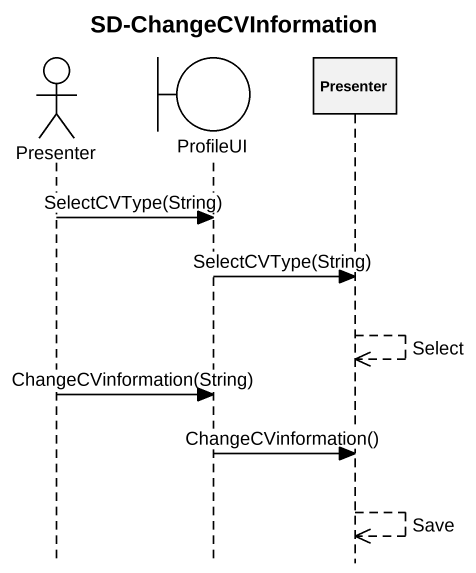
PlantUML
@startuml
title SD-ChangeCVInformation
hide footbox
actor Presenter
boundary ProfileUI
participant "Presenter" as Presenter_2

Presenter -> ProfileUI : SelectCVType(String)
ProfileUI -> Presenter_2 : SelectCVType(String)
Presenter_2 -->> Presenter_2 : Select
Presenter -> ProfileUI : ChangeCVinformation(String)
ProfileUI -> Presenter_2 : ChangeCVinformation()
Presenter_2 -->> Presenter_2 : Save
@enduml
